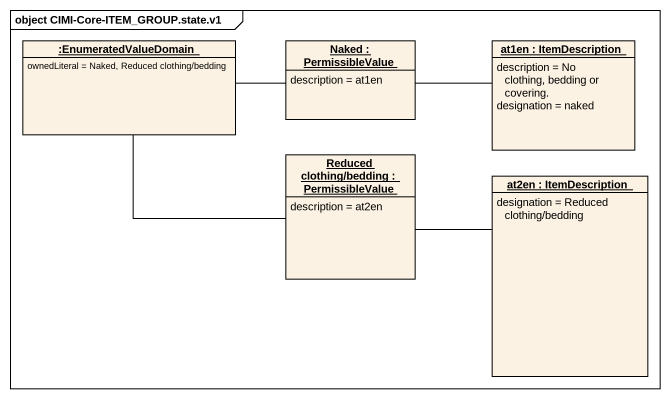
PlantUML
@startuml
mainframe object CIMI-Core-ITEM_GROUP.state.v1
hide circle
hide empty members
object ":EnumeratedValueDomain" as EnumeratedValueDomain {
  ownedLiteral = Naked, Reduced clothing/bedding
}
object "Naked : PermissibleValue" as Naked {
  description = at1en
}
object "at1en : ItemDescription" as at1en {
  description = No clothing, bedding or covering.
  designation = naked
}
object "Reduced clothing/bedding : PermissibleValue" as Reduced_clothing_bedding {
  description = at2en
}
object "at2en : ItemDescription" as at2en {
  designation = Reduced clothing/bedding
}
EnumeratedValueDomain -right- Naked
EnumeratedValueDomain -right- Reduced_clothing_bedding
Naked -right- at1en
Reduced_clothing_bedding -right- at2en
@enduml
